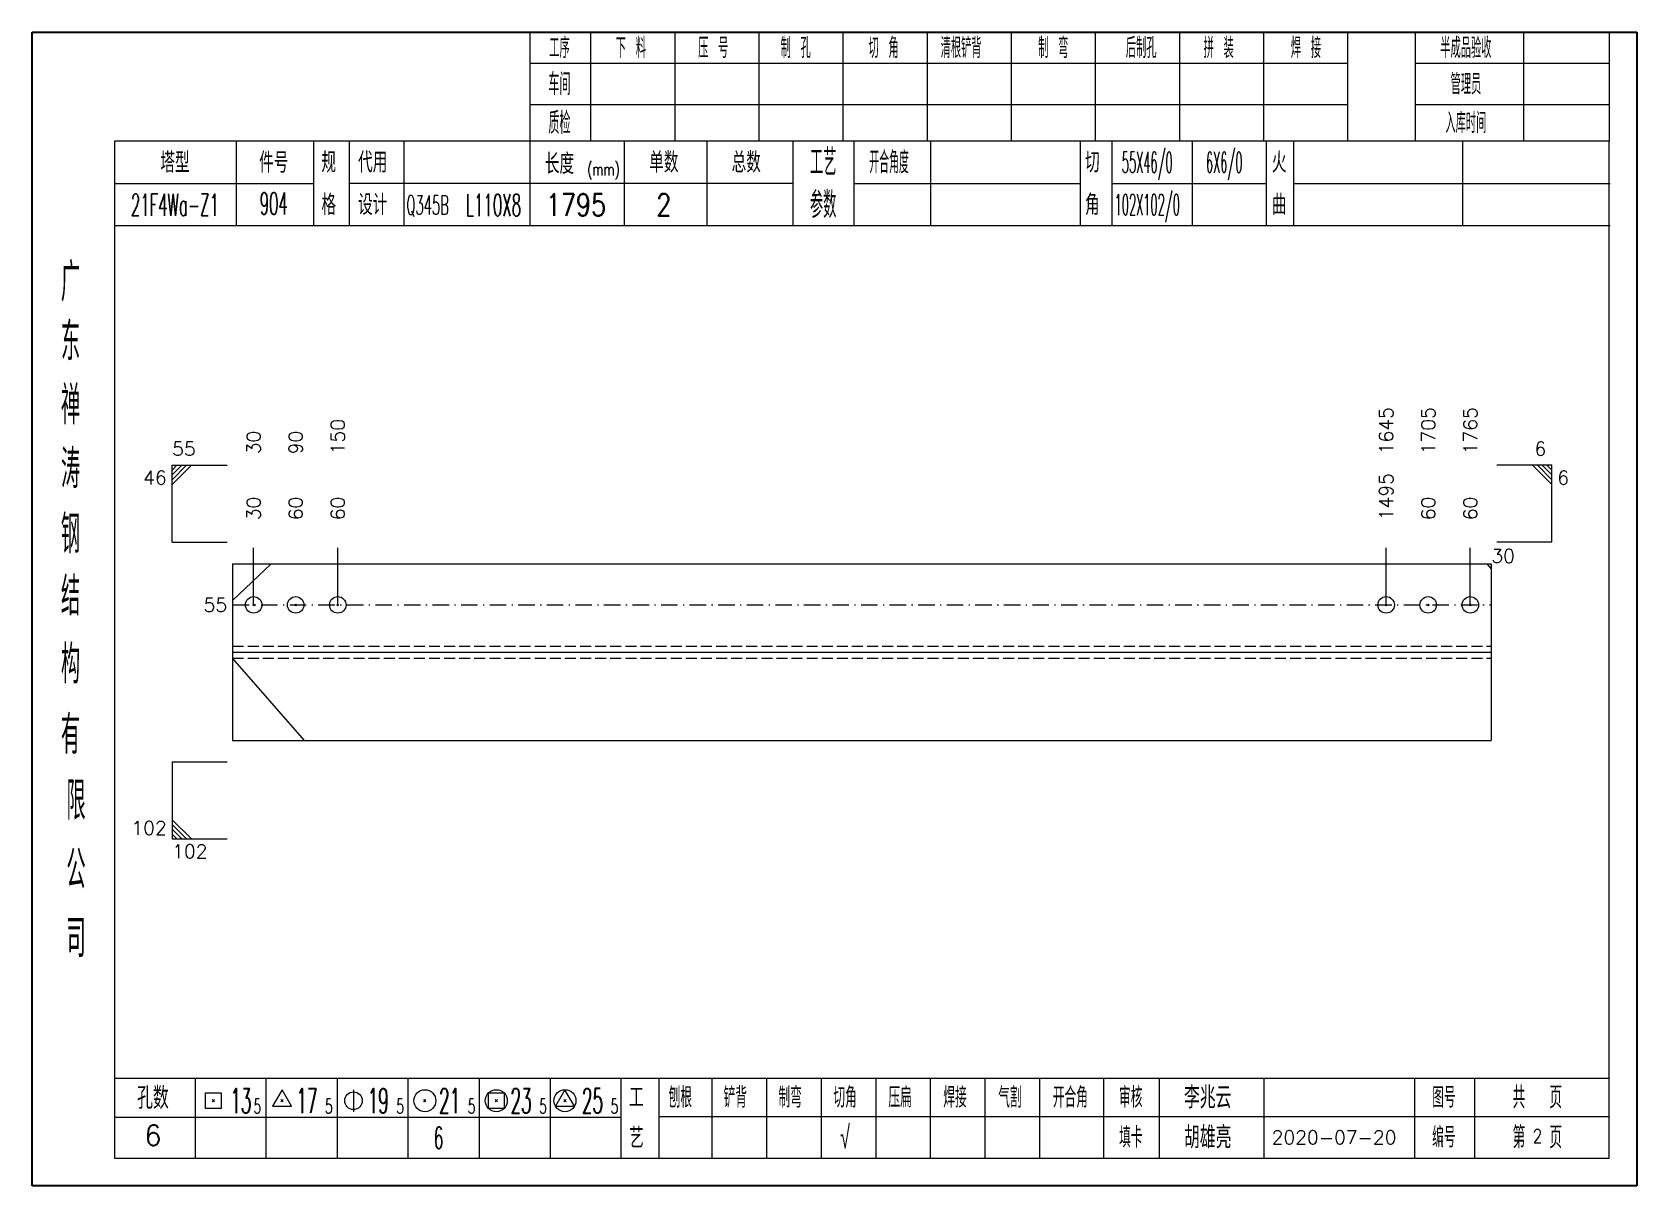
# Model space of a CAD drawing. Extents: x 1310 to 15542, y -76 to 8381.
# Drawn here: x 1828.6 to 2120.7, y -76.1 to 133.9 of the extents above; entities that cross this region are included whole.
import ezdxf
from ezdxf.enums import TextEntityAlignment as Align

# ---------------------------------------------------------------- set-up
doc = ezdxf.new("R2010")
doc.units = 0
doc.header["$MEASUREMENT"] = 0
doc.linetypes.add('一点画线', pattern=[5.2, 3, -1, 0.2, -1])
doc.linetypes.add('虚线', pattern=[2.75, 2, -0.75])
doc.layers.get('0').update_dxf_attribs({"linetype": 'CONTINUOUS', "lineweight": 25})
for name, color, linetype, lineweight in [('1', 7, 'CONTINUOUS', 25), ('4', 7, 'CONTINUOUS', 25), ('5', 7, 'CONTINUOUS', 25)]:
    doc.layers.add(name, color=color, linetype=linetype, lineweight=lineweight)
doc.styles.get("Standard").update_dxf_attribs({"font": 'simplex.shx', "width": 0.7, "height": 3, "bigfont": 'gbhzfs.shx'})

# ---------------------------------------------------------------- blocks, each defined once
blk = doc.blocks.new('孔21.5')
at = {"layer": '5', "color": 7, "linetype": 'Continuous', "lineweight": 13}
for p, q in [((-0.1, -0.1), (0.1, 0.1)), ((0.1, -0.1), (-0.1, 0.1))]:
    blk.add_line(p, q, dxfattribs=at)
blk.add_circle((0, 0), 1, dxfattribs=at)
blk = doc.blocks.new('CTJGK')
at = {"color": 6, "linetype": 'Continuous'}
for p, q in [((0, 209.97), (292.13, 209.97)), ((0, 0), (0, 209.97)), ((292.13, 209.97), (292.13, 0)), ((292.13, 0), (0, 0))]:
    blk.add_line(p, q, dxfattribs=at)

msp = doc.modelspace()

# ---------------------------------------------------------------- linework, layer by layer
at = {"color": 7, "linetype": 'Continuous', "lineweight": 13}
for p, q in [((1854.052, 55.034), (1864.052, 55.034)), ((1854.052, 41.034), (1854.052, 55.034)), ((1854.927, 55.034), (1854.052, 54.159)), ((1855.802, 55.034), (1854.052, 53.284)), ((1856.677, 55.034), (1854.052, 52.409)), ((1857.552, 55.034), (1854.052, 51.534)), ((2105.182, 55.034), (2095.182, 55.034)), ((2101.682, 55.034), (2105.182, 51.534)), ((2102.557, 55.034), (2105.182, 52.409)), ((2103.432, 55.034), (2105.182, 53.284)), ((2104.307, 55.034), (2105.182, 54.159)), ((2105.182, 41.034), (2105.182, 55.034)), ((1854.052, 41.034), (1864.052, 41.034)), ((2105.182, 41.034), (2095.182, 41.034)), ((1868.881, 29.625), (1868.881, 40.034)), ((1884.199, 29.625), (1884.199, 40.034)), ((2075.034, 29.625), (2075.034, 40.034)), ((2090.352, 29.625), (2090.352, 40.034)), ((1865.052, 30.396), (1872.072, 37.125)), ((2094.182, 36.247), (2093.416, 37.125)), ((1865.052, 19.864), (1878.072, 4.943)), ((1854.052, 1.034), (1864.052, 1.034)), ((1854.052, 1.034), (1854.052, -12.966)), ((1857.552, -12.966), (1854.052, -9.466)), ((1856.677, -12.966), (1854.052, -10.341)), ((1855.802, -12.966), (1854.052, -11.216)), ((1854.927, -12.966), (1854.052, -12.091)), ((1854.052, -12.966), (1864.052, -12.966))]:
    msp.add_line(p, q, dxfattribs=at)
at = {"color": 7, "linetype": 'Continuous', "lineweight": 18}
for p, q in [((1865.052, 37.125), (1865.052, 4.943)), ((1865.052, 37.125), (2094.182, 37.125)), ((2094.182, 37.125), (2094.182, 4.943)), ((1865.052, 21.034), (2094.182, 21.034))]:
    msp.add_line(p, q, dxfattribs=at)
at = {"color": 3, "linetype": '一点画线', "lineweight": 13}
msp.add_line((1865.052, 29.625), (2094.182, 29.625), dxfattribs=at)
at = {"color": 1, "linetype": '虚线', "lineweight": 18}
for p, q in [((1865.052, 22.125), (2094.182, 22.125)), ((1865.052, 19.943), (2094.182, 19.943))]:
    msp.add_line(p, q, dxfattribs=at)
at = {"layer": '1', "color": 7, "linetype": 'Continuous', "lineweight": 18}
msp.add_line((1865.052, 4.943), (2094.182, 4.943), dxfattribs=at)
at = {"layer": '4', "color": 1, "linetype": 'Continuous', "lineweight": 18}
for p, q in [((1828.552, 133.861), (1828.552, -76.109)), ((2120.682, 133.861), (1828.552, 133.861)), ((1919.182, 133.861), (1919.182, 114.021)), ((1930.212, 133.861), (1930.212, 114.001)), ((1945.522, 133.861), (1945.522, 114.001)), ((1960.842, 133.861), (1960.842, 114.001)), ((1976.152, 133.861), (1976.152, 114.001)), ((1991.462, 133.861), (1991.462, 114.001)), ((2006.772, 133.861), (2006.772, 114.001)), ((2022.092, 133.861), (2022.092, 114.001)), ((2037.402, 133.861), (2037.402, 114.001)), ((2052.712, 133.861), (2052.712, 114.001)), ((2068.022, 133.861), (2068.022, 114.021)), ((2068.022, 133.861), (2068.022, 114.001)), ((2080.302, 133.861), (2080.302, 114.001)), ((2100.052, 133.861), (2100.052, 114.001)), ((2115.632, 133.861), (2115.632, 114.001)), ((2120.682, 104.061), (2120.682, 133.861)), ((2068.022, 128.131), (1919.182, 128.131)), ((2115.632, 128.131), (2080.302, 128.131)), ((2068.022, 120.651), (1919.182, 120.651)), ((2115.632, 120.651), (2080.302, 120.651)), ((1843.562, 114.001), (1843.562, -71.059)), ((2115.632, 114.001), (1843.562, 114.001)), ((1865.682, 114.011), (1865.682, 98.591)), ((1879.832, 98.591), (1879.832, 114.001)), ((1886.332, 98.591), (1886.332, 114.001)), ((1896.202, 114.001), (1896.202, 98.591)), ((1919.182, 114.021), (1919.182, 98.591)), ((1936.302, 114.001), (1936.302, 98.591)), ((1951.352, 114.001), (1951.352, 98.591)), ((1967.052, 114.001), (1967.052, 98.591)), ((1978.112, 114.001), (1978.112, 98.591)), ((1992.062, 114.001), (1992.062, 98.591)), ((2019.362, 114.001), (2019.362, 98.591)), ((2025.122, 114.001), (2025.122, 98.591)), ((2039.742, 114.001), (2039.742, 98.591)), ((2053.202, 114.001), (2053.202, 98.591)), ((2058.192, 114.001), (2058.192, 98.591)), ((2088.932, 114.001), (2088.932, 98.591)), ((2115.632, -71.059), (2115.632, 114.001)), ((1879.832, 106.241), (1843.562, 106.241)), ((1967.052, 106.291), (1886.332, 106.291)), ((1978.112, 106.291), (2019.362, 106.291)), ((2025.122, 106.291), (2053.202, 106.291)), ((2058.192, 106.291), (2115.812, 106.291)), ((2120.682, -76.109), (2120.682, 104.061)), ((2115.812, 98.591), (1843.562, 98.591)), ((1843.562, -56.529), (2115.632, -56.529)), ((1858.252, -56.529), (1858.252, -71.059)), ((1871.182, -71.059), (1871.182, -56.529)), ((1884.112, -56.529), (1884.112, -71.059)), ((1897.032, -71.059), (1897.032, -56.529)), ((1909.962, -56.529), (1909.962, -71.059)), ((1922.892, -71.059), (1922.892, -56.529)), ((1935.812, -71.059), (1935.812, -56.529)), ((1942.682, -71.059), (1942.682, -56.529)), ((1952.342, -71.059), (1952.342, -56.529)), ((1962.282, -71.059), (1962.282, -56.529)), ((1972.222, -71.059), (1972.222, -56.529)), ((1982.172, -71.059), (1982.172, -56.529)), ((1992.112, -71.059), (1992.112, -56.529)), ((2002.052, -71.059), (2002.052, -56.529)), ((2012.002, -71.059), (2012.002, -56.529)), ((2023.642, -71.059), (2023.642, -56.529)), ((2033.792, -71.059), (2033.792, -56.529)), ((2052.852, -71.059), (2052.852, -56.529)), ((2080.232, -71.059), (2080.232, -56.529)), ((2091.192, -71.059), (2091.192, -56.529)), ((1935.812, -63.659), (1843.562, -63.659)), ((1942.642, -63.499), (2115.632, -63.499)), ((1843.562, -71.059), (2115.632, -71.059)), ((1828.552, -76.109), (2120.682, -76.109))]:
    msp.add_line(p, q, dxfattribs=at)
at = {"layer": '4', "color": 7, "linetype": 'Continuous', "lineweight": 13}
for p, q in [((1860.138, -62.023), (1860.138, -59.195)), ((1860.138, -59.195), (1862.966, -59.195)), ((1861.352, -60.809), (1861.752, -60.409)), ((1861.752, -60.809), (1861.352, -60.409)), ((1862.966, -59.195), (1862.966, -62.023)), ((1874.052, -58.609), (1872.32, -61.609)), ((1873.852, -60.809), (1874.252, -60.409)), ((1874.252, -60.809), (1873.852, -60.409)), ((1875.784, -61.609), (1874.052, -58.609)), ((1887.052, -58.609), (1887.052, -62.609)), ((1899.852, -60.809), (1900.252, -60.409)), ((1900.252, -60.809), (1899.852, -60.409)), ((1911.638, -62.023), (1911.638, -59.195)), ((1911.638, -59.195), (1914.466, -59.195)), ((1912.852, -60.809), (1913.252, -60.409)), ((1913.252, -60.809), (1912.852, -60.409)), ((1914.466, -59.195), (1914.466, -62.023)), ((1925.552, -58.609), (1923.82, -61.609)), ((1925.352, -60.809), (1925.752, -60.409)), ((1925.752, -60.809), (1925.352, -60.409)), ((1927.284, -61.609), (1925.552, -58.609)), ((1862.966, -62.023), (1860.138, -62.023)), ((1872.32, -61.609), (1875.784, -61.609)), ((1914.466, -62.023), (1911.638, -62.023)), ((1923.82, -61.609), (1927.284, -61.609))]:
    msp.add_line(p, q, dxfattribs=at)
for centre, radius in [((1887.052, -60.609), 1.6), ((1900.052, -60.609), 2), ((1913.052, -60.609), 2), ((1925.552, -60.609), 2)]:
    msp.add_circle(centre, radius, dxfattribs=at)

# ---------------------------------------------------------------- block references
at = {"color": 0, "linetype": 'Continuous'}
msp.add_blockref('CTJGK', (1828.552, -76.109), dxfattribs=at)
at = {"color": 8, "linetype": 'Continuous', "lineweight": 9, "xscale": 1.5, "yscale": 1.5, "zscale": 1.5}
for p in [(1868.881, 29.625), (1876.54, 29.625), (1884.199, 29.625), (2075.034, 29.625), (2082.693, 29.625), (2090.352, 29.625)]:
    msp.add_blockref('孔21.5', p, dxfattribs=at)

# ---------------------------------------------------------------- texts
at = {"color": 7, "linetype": 'Continuous', "lineweight": 13}
for s, p in [('1645', (2075.034, 57.034)), ('1705', (2082.693, 57.034)), ('1765', (2090.352, 57.034)), ('150', (1884.199, 57.034)), ('30', (1868.881, 57.034)), ('90', (1876.54, 57.034))]:
    msp.add_text(s, height=2.5, rotation=90, dxfattribs=at).set_placement(p, align=Align.MIDDLE_LEFT)
msp.add_text('55', height=2.5, dxfattribs=at).set_placement((1854.052, 56.034), align=Align.BOTTOM_LEFT)
for s, p in [('6', (2104.182, 56.034)), ('102', (1853.052, -12.966))]:
    msp.add_text(s, height=2.5, dxfattribs=at).set_placement(p, align=Align.BOTTOM_RIGHT)
msp.add_text('46', height=2.5, dxfattribs=at).set_placement((1853.052, 54.034), align=Align.TOP_RIGHT)
at = {"color": 8, "linetype": 'Continuous', "lineweight": 9}
for s, p in [('1495', (2075.034, 45.034)), ('30', (1868.881, 45.034)), ('60', (1876.54, 45.034)), ('60', (1884.199, 45.034)), ('60', (2082.693, 45.034)), ('60', (2090.352, 45.034))]:
    msp.add_text(s, height=2.5, rotation=90, dxfattribs=at).set_placement(p, align=Align.MIDDLE_LEFT)
at = {"color": 7, "linetype": 'Continuous', "lineweight": 13}
for s, p in [('6', (2106.182, 54.034)), ('102', (1854.052, -13.966))]:
    msp.add_text(s, height=2.5, dxfattribs=at).set_placement(p, align=Align.TOP_LEFT)
msp.add_text('30', height=2.5, dxfattribs=at).set_placement((2094.182, 38.534), align=Align.MIDDLE_LEFT)
msp.add_text('55', height=2.5, dxfattribs=at).set_placement((1864.052, 29.625), align=Align.MIDDLE_RIGHT)
at = {"layer": '4', "color": 1, "linetype": 'Continuous', "lineweight": 25}
for s, height, width, p in [('工序', 3.7, 0.7, (1924.552, 130.991)), ('下 料', 3.7, 0.7, (1937.552, 130.991)), ('压 号', 3.7, 0.7, (1952.552, 130.991)), ('制 孔', 3.7, 0.7, (1967.552, 130.991)), ('切 角', 3.7, 0.7, (1983.552, 130.991)), ('清根铲背 ', 3.7, 0.7, (1998.552, 130.991)), (' 制 弯', 3.7, 0.7, (2013.552, 130.991)), (' 后制孔', 3.7, 0.7, (2029.552, 130.991)), ('拼 装', 3.7, 0.7, (2044.552, 130.991)), (' 焊 接', 3.7, 0.7, (2059.552, 130.991)), ('半成品验收', 3.7, 0.7, (2089.552, 130.991)), ('车间', 4, 0.7, (1924.552, 124.391)), ('管理员', 3.7, 0.7, (2089.552, 124.391)), ('质检', 4, 0.7, (1924.552, 117.331)), ('入库时间', 3.7, 0.7, (2089.552, 117.331)), ('工艺', 4.8, 0.7, (1972.552, 110.151)), ('开合角度', 4, 0.6, (1984.552, 110.151)), ('55X46/0', 3.8, 0.4, (2031.552, 110.151)), ('6X6/0', 3.8, 0.4, (2045.552, 110.151)), ('(mm)', 2.24, 0.7, (1932.552, 108.891)), ('参数', 4.8, 0.7, (1972.552, 102.441)), ('21F4Wa-Z1', 4, 0.5, (1854.552, 102.411)), ('904', 4, 0.5, (1872.552, 102.661)), ('Q345B', 3.5, 0.5, (1900.552, 102.391)), ('L110X8', 4, 0.5, (1912.552, 102.391)), ('1795', 4, 0.8, (1927.552, 102.441)), ('2', 4, 0.8, (1943.552, 102.441)), ('102X102/0', 3.8, 0.4, (2031.552, 102.441)), ('广', 6.96, 0.7, (1835.552, 88.361)), ('东', 6.96, 0.7, (1835.552, 77.571)), ('禅', 6.96, 0.7, (1835.552, 65.981)), ('涛', 6.96, 0.7, (1835.552, 54.381)), ('钢', 6.96, 0.7, (1835.552, 42.491)), ('结', 6.96, 0.7, (1835.552, 31.181)), ('构', 6.96, 0.7, (1835.552, 18.801)), ('有', 6.96, 0.7, (1835.552, 5.991)), ('限', 6.96, 0.7, (1836.552, -6.009)), ('公', 6.96, 0.7, (1836.552, -18.549)), ('司', 6.96, 0.7, (1836.552, -31.029)), ('13', 4.47, 0.5, (1866.552, -60.609)), ('17', 4.47, 0.5, (1878.552, -60.609)), ('19', 4.47, 0.5, (1891.552, -60.609)), ('21', 4.47, 0.5, (1904.552, -60.609)), ('23', 4.47, 0.5, (1917.552, -60.609)), ('25', 4.47, 0.5, (1930.552, -60.609)), ('刨根', 3.7, 0.8, (1946.552, -60.009)), ('铲背', 3.7, 0.8, (1956.552, -60.009)), ('制弯', 3.7, 0.8, (1966.552, -60.009)), ('切角', 3.7, 0.8, (1976.552, -60.009)), ('压扁', 3.7, 0.8, (1986.552, -60.009)), ('焊接', 3.7, 0.8, (1996.552, -60.009)), ('气割', 3.7, 0.8, (2006.552, -60.009)), ('开合角', 3.7, 0.8, (2017.552, -60.009)), ('审核', 3.7, 0.8, (2028.552, -60.009)), ('图号', 3.7, 0.8, (2085.552, -60.009)), ('共  页', 4, 0.8, (2102.552, -60.009)), ('5', 2.68, 0.6, (1869.552, -61.609)), ('5', 2.68, 0.6, (1882.552, -61.609)), ('5', 2.68, 0.6, (1895.552, -61.609)), ('5', 2.68, 0.6, (1908.552, -61.609)), ('5', 2.68, 0.6, (1921.552, -61.609)), ('5', 2.68, 0.6, (1934.552, -61.609)), ('6', 4, 0.5, (1902.552, -67.359)), ('√', 4, 0.6, (1976.552, -67.279)), ('填卡', 3.7, 0.8, (2028.552, -67.279)), ('编号', 3.7, 0.8, (2085.552, -67.279)), ('第  页', 4, 0.8, (2102.552, -67.279))]:
    msp.add_text(s, height=height, dxfattribs=dict(at, width=width)).set_placement(p, align=Align.MIDDLE_CENTER)
for s, height, p in [('塔型', 3.7, (1854.552, 110.121)), ('件号', 3.7, (1872.552, 110.121)), ('规', 3.7, (1882.552, 110.151)), ('代用', 3.7, (1890.552, 110.151)), ('长度', 3.7, (1924.552, 109.891)), ('单数', 3.7, (1943.552, 110.151)), ('总数', 3.7, (1958.552, 110.151)), ('切', 3.7, (2021.552, 110.151)), ('火', 3.7, (2055.552, 110.151)), ('格', 3.7, (1882.552, 102.441)), ('设计', 3.7, (1890.552, 102.441)), ('角', 3.7, (2021.552, 102.441)), ('曲', 3.7, (2055.552, 102.441)), ('孔数', 4, (1850.552, -60.089)), ('工', 3.7, (1938.552, -60.009)), ('李兆云', 4, (2042.552, -60.009)), ('6', 3.7, (1850.552, -66.919)), ('艺', 3.7, (1938.552, -67.359)), ('胡雄亮', 4, (2042.552, -67.279)), ('2020-07-20', 2.5, (2065.552, -67.279))]:
    msp.add_text(s, height=height, dxfattribs=at).set_placement(p, align=Align.MIDDLE_CENTER)
at = {"layer": '4', "color": 6, "linetype": 'Continuous', "lineweight": 25, "width": 0.8}
msp.add_text('2', height=2.5, dxfattribs=at).set_placement((2102.577, -67.051), align=Align.MIDDLE_CENTER)

doc.saveas('drawing.dxf')
